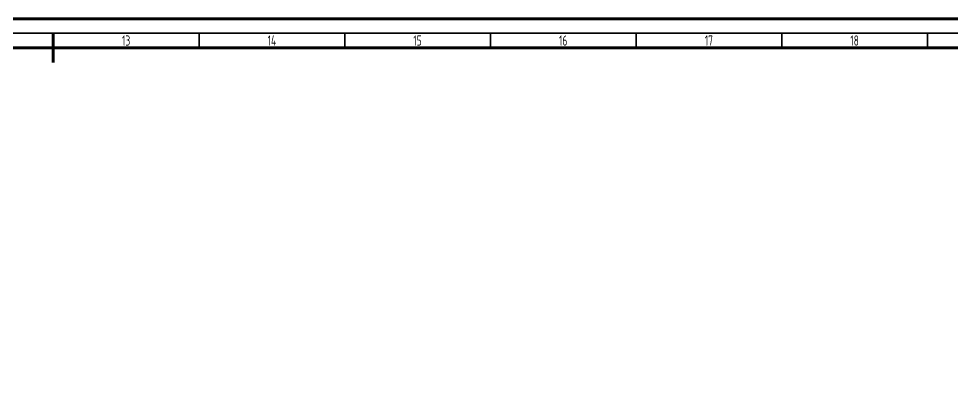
# Model space of a CAD drawing. Header units: millimetres. Extents: x -419 to 9215, y 1224 to 3301.
# Drawn here: x 168.9 to 489.3, y 1943 to 2066.1 of the extents above; entities that cross this region are included whole.
import ezdxf

# ---------------------------------------------------------------- set-up
doc = ezdxf.new("R2010")
doc.units = ezdxf.units.MM
for name, color, linetype, lineweight in [('Chu', 241, 'Continuous', 35), ('Net 0.35', 20, 'Continuous', 35), ('Net 0.7', 7, 'Continuous', 70)]:
    doc.layers.add(name, color=color, linetype=linetype, lineweight=lineweight)
doc.styles.add('SLDTEXTSTYLE1', font='TXT', dxfattribs={"width": 0.7})

msp = doc.modelspace()

# ---------------------------------------------------------------- linework, layer by layer
at = {"layer": 'Net 0.35', "linetype": 'Continuous', "lineweight": 35}
for p, q in [((-403.72, 2061.13), (765.28, 2061.13)), ((230.78, 2061.13), (230.78, 2056.13)), ((280.78, 2061.13), (280.78, 2056.13)), ((330.78, 2061.13), (330.78, 2056.13)), ((380.78, 2061.13), (380.78, 2056.13)), ((430.78, 2061.13), (430.78, 2056.13)), ((480.78, 2061.13), (480.78, 2056.13))]:
    msp.add_line(p, q, dxfattribs=at)
at = {"layer": 'Net 0.7', "linetype": 'Continuous', "lineweight": 70}
for p, q in [((180.78, 2051.13), (180.78, 2061.13)), ((-398.72, 2056.13), (760.28, 2056.13))]:
    msp.add_line(p, q, dxfattribs=at)
at = {"layer": 'Net 0.7'}
msp.add_lwpolyline([(-418.72, 1225.13), (770.28, 1225.13), (770.28, 2066.13), (-418.72, 2066.13)], close=True, dxfattribs=at)

# ---------------------------------------------------------------- texts
at = {"layer": 'Chu', "char_height": 3.5, "attachment_point": 5, "style": 'SLDTEXTSTYLE1'}
for s, insert in [('{\\fTCVN 7284|b0|i0|c0|p34;13}', (205.78, 2058.63)), ('{\\fTCVN 7284|b0|i0|c0|p34;14}', (255.78, 2058.63)), ('{\\fTCVN 7284|b0|i0|c0|p34;15}', (305.78, 2058.63)), ('{\\fTCVN 7284|b0|i0|c0|p34;16}', (355.78, 2058.63)), ('{\\fTCVN 7284|b0|i0|c0|p34;17}', (405.78, 2058.63)), ('{\\fTCVN 7284|b0|i0|c0|p34;18}', (455.78, 2058.63))]:
    msp.add_mtext(s, dxfattribs=dict(at, insert=insert))

doc.saveas('drawing.dxf')
